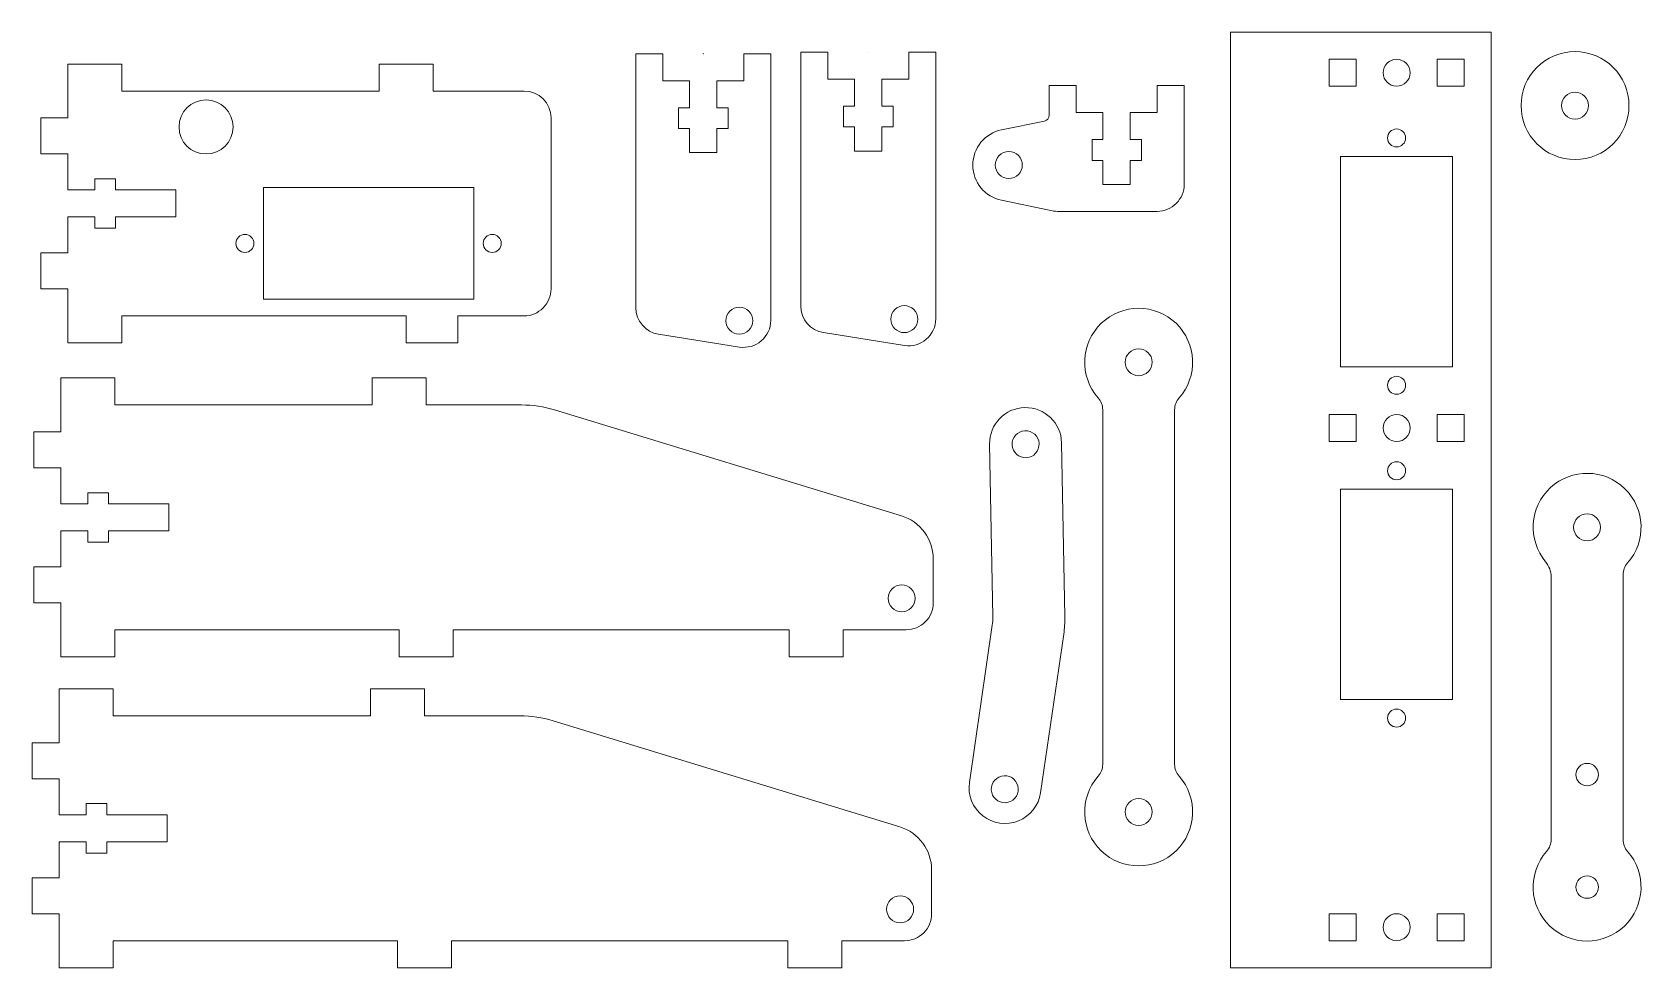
# Model space of a CAD drawing. Header units: millimetres. Extents: x -139 to 143, y -89 to 98.
# Drawn here: x -36.8 to 142.7, y -6 to 98 of the extents above; entities that cross this region are included whole.
import ezdxf

# ---------------------------------------------------------------- set-up
doc = ezdxf.new("R2010")
doc.units = ezdxf.units.MM
doc.header["$MEASUREMENT"] = 0
doc.layers.add('Ebene 1', color=7, linetype='Continuous')
doc.layers.add('Ebene 2', color=7, linetype='Continuous')

msp = doc.modelspace()

# ---------------------------------------------------------------- linework, layer by layer
at = {"layer": 'Ebene 1', "lineweight": 9}
for points, knots in [([(128.7106, 89.8681), (128.7106, 93.1818), (131.3969, 95.8681), (134.7106, 95.8681), (134.7106, 95.8681), (138.0243, 95.8681), (140.7106, 93.1818), (140.7106, 89.8681), (140.7106, 89.8681), (140.7106, 86.5545), (138.0243, 83.8682), (134.7106, 83.8682), (134.7106, 83.8682), (131.3969, 83.8681), (128.7106, 86.5544), (128.7106, 89.868)], [0, 0, 0, 0, 0.2, 0.2, 0.2, 0.2, 0.4, 0.4, 0.4, 0.4, 0.6, 0.6, 0.6, 0.6, 1, 1, 1, 1]), ([(136.2106, 89.8681), (136.2106, 90.6965), (135.539, 91.3681), (134.7106, 91.3681), (134.7106, 91.3681), (133.8822, 91.3681), (133.2106, 90.6965), (133.2106, 89.8681), (133.2106, 89.8681), (133.2106, 89.0396), (133.8822, 88.3681), (134.7106, 88.3681), (134.7106, 88.3681), (135.539, 88.3681), (136.2106, 89.0396), (136.2106, 89.868)], [0, 0, 0, 0, 0.2, 0.2, 0.2, 0.2, 0.4, 0.4, 0.4, 0.4, 0.6, 0.6, 0.6, 0.6, 1, 1, 1, 1]), ([(90.6885, 57.3671), (92.8158, 59.7792), (92.6628, 63.4397), (90.3416, 65.6659), (90.3416, 65.6659), (88.0204, 67.8922), (84.3567, 67.8922), (82.0355, 65.666), (82.0355, 65.666), (79.7142, 63.4398), (79.5612, 59.7792), (81.6885, 57.3671)], [0, 0, 0, 0, 0.25, 0.25, 0.25, 0.25, 0.5, 0.5, 0.5, 0.5, 1, 1, 1, 1]), ([(87.6886, 61.3356), (87.6886, 62.1641), (87.017, 62.8356), (86.1886, 62.8356), (86.1886, 62.8356), (85.3601, 62.8356), (84.6886, 62.1641), (84.6886, 61.3356), (84.6886, 61.3356), (84.6886, 60.5072), (85.3601, 59.8356), (86.1885, 59.8356), (86.1885, 59.8356), (87.017, 59.8356), (87.6885, 60.5072), (87.6886, 61.3356)], [0, 0, 0, 0, 0.2, 0.2, 0.2, 0.2, 0.4, 0.4, 0.4, 0.4, 0.6, 0.6, 0.6, 0.6, 1, 1, 1, 1]), ([(77.6165, 52.37), (77.5752, 54.5788), (75.7512, 56.3358), (73.5425, 56.2944), (73.5425, 56.2944), (71.3337, 56.2531), (69.5767, 54.429), (69.6181, 52.2202)], [0, 0, 0, 0, 0.33333333, 0.33333333, 0.33333333, 0.33333333, 1, 1, 1, 1]), ([(73.8348, 53.6995), (73.0151, 53.8188), (72.2538, 53.251), (72.1345, 52.4311), (72.1345, 52.4311), (72.0152, 51.6114), (72.583, 50.85), (73.4028, 50.7308), (73.4028, 50.7308), (74.2226, 50.6115), (74.9839, 51.1793), (75.1032, 51.9991), (75.1032, 51.9991), (75.2225, 52.8189), (74.6547, 53.5802), (73.8348, 53.6995)], [0, 0, 0, 0, 0.2, 0.2, 0.2, 0.2, 0.4, 0.4, 0.4, 0.4, 0.6, 0.6, 0.6, 0.6, 1, 1, 1, 1]), ([(67.3728, 14.6263), (67.167, 13.2121), (67.7313, 11.7956), (68.8531, 10.9103), (68.8531, 10.9103), (69.9749, 10.025), (71.4837, 9.8054), (72.8113, 10.3343), (72.8113, 10.3343), (74.1389, 10.8631), (75.0835, 12.06), (75.2893, 13.4743)], [0, 0, 0, 0, 0.25, 0.25, 0.25, 0.25, 0.5, 0.5, 0.5, 0.5, 1, 1, 1, 1]), ([(71.5197, 15.3466), (70.7, 15.4659), (69.9387, 14.898), (69.8194, 14.0783), (69.8194, 14.0783), (69.7001, 13.2585), (70.268, 12.4972), (71.0877, 12.3779), (71.0877, 12.3779), (71.9074, 12.2586), (72.6687, 12.8265), (72.788, 13.6463), (72.788, 13.6463), (72.9073, 14.466), (72.3394, 15.2273), (71.5197, 15.3466)], [0, 0, 0, 0, 0.2, 0.2, 0.2, 0.2, 0.4, 0.4, 0.4, 0.4, 0.6, 0.6, 0.6, 0.6, 1, 1, 1, 1]), ([(81.6886, 15.3044), (79.5612, 12.8922), (79.7142, 9.2316), (82.0354, 7.0054), (82.0354, 7.0054), (84.3567, 4.7792), (88.0204, 4.7792), (90.3415, 7.0054), (90.3415, 7.0054), (92.6628, 9.2316), (92.8158, 12.8921), (90.6885, 15.3043)], [0, 0, 0, 0, 0.25, 0.25, 0.25, 0.25, 0.5, 0.5, 0.5, 0.5, 1, 1, 1, 1]), ([(87.6886, 11.3357), (87.6886, 12.1642), (87.017, 12.8357), (86.1886, 12.8357), (86.1886, 12.8357), (85.3601, 12.8357), (84.6886, 12.1642), (84.6886, 11.3357), (84.6886, 11.3357), (84.6886, 10.5073), (85.3601, 9.8357), (86.1885, 9.8357), (86.1885, 9.8357), (87.017, 9.8357), (87.6885, 10.5073), (87.6886, 11.3357)], [0, 0, 0, 0, 0.2, 0.2, 0.2, 0.2, 0.4, 0.4, 0.4, 0.4, 0.6, 0.6, 0.6, 0.6, 1, 1, 1, 1])]:
    msp.add_open_spline(points, degree=3, knots=knots, dxfattribs=at)
for points in [[(82.1886, 56.0442), (82.1886, 56.5314), (82.0108, 57.0017), (81.6886, 57.3671)], [(82.1886, 16.6272), (82.1886, 16.6272), (82.1886, 56.0442), (82.1886, 56.0442)], [(90.6885, 57.3671), (90.3662, 57.0017), (90.1885, 56.5314), (90.1885, 56.0442)], [(90.1885, 56.0442), (90.1885, 56.0442), (90.1885, 16.6272), (90.1885, 16.6272)], [(69.9767, 33.0739), (69.9767, 33.0739), (69.6181, 52.2202), (69.6181, 52.2202)], [(77.6165, 52.37), (77.6165, 52.37), (77.9783, 33.0602), (77.9783, 33.0602)], [(69.9152, 32.0975), (69.9623, 32.4208), (69.9828, 32.7473), (69.9767, 33.0739)], [(77.8553, 31.1073), (77.9494, 31.7538), (77.9905, 32.407), (77.9783, 33.0602)], [(67.3728, 14.6263), (67.3728, 14.6263), (69.9152, 32.0975), (69.9152, 32.0975)], [(77.8553, 31.1073), (77.8553, 31.1073), (75.2893, 13.4743), (75.2893, 13.4743)], [(81.6886, 15.3044), (82.0108, 15.6697), (82.1886, 16.1401), (82.1886, 16.6272)], [(90.1885, 16.6272), (90.1885, 16.1401), (90.3662, 15.6697), (90.6885, 15.3044)]]:
    msp.add_open_spline(points, degree=3, dxfattribs=at)
at = {"layer": 'Ebene 2', "color": 250, "lineweight": 9}
for points in [[(96.4162, 98.019), (96.4162, 98.019), (125.3762, 98.019), (125.3762, 98.019)], [(96.4162, -5.981), (96.4162, -5.981), (96.4162, 98.019), (96.4162, 98.019)], [(125.3762, -5.981), (125.3762, -5.981), (125.3762, 98.019), (125.3762, 98.019)], [(107.3762, 95.019), (107.3762, 95.019), (107.3762, 92.019), (107.3762, 92.019)], [(110.3584, 95.019), (110.3584, 95.019), (107.3762, 95.019), (107.3762, 95.019)], [(110.3584, 92.019), (110.3584, 92.019), (110.3584, 95.019), (110.3584, 95.019)], [(119.3762, 95.019), (119.3762, 95.019), (119.3762, 92.019), (119.3762, 92.019)], [(122.3762, 95.019), (122.3762, 95.019), (119.3762, 95.019), (119.3762, 95.019)], [(122.3762, 92.019), (122.3762, 92.019), (122.3762, 95.019), (122.3762, 95.019)], [(107.3762, 92.019), (107.3762, 92.019), (110.3584, 92.019), (110.3584, 92.019)], [(119.3762, 92.019), (119.3762, 92.019), (122.3762, 92.019), (122.3762, 92.019)], [(108.6173, 84.219), (108.6173, 84.219), (121.0673, 84.219), (121.0673, 84.219)], [(108.6173, 60.819), (108.6173, 60.819), (108.6173, 84.219), (108.6173, 84.219)], [(121.0673, 84.219), (121.0673, 84.219), (121.0673, 60.819), (121.0673, 60.819)], [(121.0673, 60.819), (121.0673, 60.819), (108.6173, 60.819), (108.6173, 60.819)], [(107.3762, 55.519), (107.3762, 55.519), (107.3762, 52.519), (107.3762, 52.519)], [(110.3762, 55.519), (110.3762, 55.519), (107.3762, 55.519), (107.3762, 55.519)], [(110.3762, 52.519), (110.3762, 52.519), (110.3762, 55.519), (110.3762, 55.519)], [(122.3762, 55.519), (122.3762, 55.519), (119.3762, 55.519), (119.3762, 55.519)], [(119.3762, 55.519), (119.3762, 55.519), (119.3762, 52.519), (119.3762, 52.519)], [(122.3762, 52.519), (122.3762, 52.519), (122.3762, 55.519), (122.3762, 55.519)], [(107.3762, 52.519), (107.3762, 52.519), (110.3762, 52.519), (110.3762, 52.519)], [(119.3762, 52.519), (119.3762, 52.519), (122.3762, 52.519), (122.3762, 52.519)], [(108.6173, 47.219), (108.6173, 47.219), (121.0673, 47.219), (121.0673, 47.219)], [(108.6173, 23.819), (108.6173, 23.819), (108.6173, 47.219), (108.6173, 47.219)], [(121.0673, 47.219), (121.0673, 47.219), (121.0673, 23.819), (121.0673, 23.819)], [(132.0527, 37.451), (132.0527, 38.0701), (131.8359, 38.6697), (131.44, 39.1457)], [(140.5527, 39.0141), (140.2305, 38.6488), (140.0527, 38.1784), (140.0527, 37.6912)], [(132.0527, 8.2743), (132.0527, 8.2743), (132.0527, 37.451), (132.0527, 37.451)], [(140.0527, 8.2743), (140.0527, 8.2743), (140.0527, 37.6912), (140.0527, 37.6912)], [(121.0673, 23.819), (121.0673, 23.819), (108.6173, 23.819), (108.6173, 23.819)], [(131.5527, 6.9514), (131.8749, 7.3167), (132.0527, 7.7871), (132.0527, 8.2743)], [(140.0527, 8.2743), (140.0527, 7.7871), (140.2305, 7.3167), (140.5527, 6.9514)], [(107.3762, 0.019), (107.3762, 0.019), (107.3762, -2.981), (107.3762, -2.981)], [(110.3584, 0.019), (110.3584, 0.019), (107.3762, 0.019), (107.3762, 0.019)], [(110.3584, -2.981), (110.3584, -2.981), (110.3584, 0.019), (110.3584, 0.019)], [(122.3762, 0.019), (122.3762, 0.019), (119.3762, 0.019), (119.3762, 0.019)], [(119.3762, 0.019), (119.3762, 0.019), (119.3762, -2.981), (119.3762, -2.981)], [(122.3762, -2.981), (122.3762, -2.981), (122.3762, 0.019), (122.3762, 0.019)], [(107.3762, -2.981), (107.3762, -2.981), (110.3584, -2.981), (110.3584, -2.981)], [(119.3762, -2.981), (119.3762, -2.981), (122.3762, -2.981), (122.3762, -2.981)], [(125.3762, -5.981), (125.3762, -5.981), (96.4162, -5.981), (96.4162, -5.981)]]:
    msp.add_open_spline(points, degree=3, dxfattribs=at)
at = {"layer": 'Ebene 2', "lineweight": 9}
for points in [[(30.2819, 95.6398), (30.2819, 95.6398), (33.2641, 95.6398), (33.2641, 95.6398)], [(30.2819, 67.4125), (30.2819, 67.4125), (30.2819, 95.6398), (30.2819, 95.6398)], [(33.2641, 95.6398), (33.2641, 95.6398), (33.2641, 92.6398), (33.2641, 92.6398)], [(42.2819, 95.6398), (42.2819, 95.6398), (45.2819, 95.6398), (45.2819, 95.6398)], [(42.2819, 92.6398), (42.2819, 92.6398), (42.2819, 95.6398), (42.2819, 95.6398)], [(45.2819, 95.6398), (45.2819, 95.6398), (45.2819, 65.987), (45.2819, 65.987)], [(48.6263, 95.8162), (48.6263, 95.8162), (51.6085, 95.8162), (51.6085, 95.8162)], [(48.6263, 67.5889), (48.6263, 67.5889), (48.6263, 95.8162), (48.6263, 95.8162)], [(51.6085, 95.8162), (51.6085, 95.8162), (51.6085, 92.8162), (51.6085, 92.8162)], [(60.6263, 95.8162), (60.6263, 95.8162), (63.6263, 95.8162), (63.6263, 95.8162)], [(60.6263, 92.8162), (60.6263, 92.8162), (60.6263, 95.8162), (60.6263, 95.8162)], [(63.6263, 95.8162), (63.6263, 95.8162), (63.6263, 66.1634), (63.6263, 66.1634)], [(-26.8755, 94.491), (-26.8755, 94.491), (-32.8755, 94.491), (-32.8755, 94.491)], [(-32.8755, 88.491), (-32.8755, 88.491), (-32.8755, 94.491), (-32.8755, 94.491)], [(-26.8755, 94.491), (-26.8755, 94.491), (-26.8755, 91.491), (-26.8755, 91.491)], [(7.738, 94.491), (7.738, 94.491), (1.738, 94.491), (1.738, 94.491)], [(1.738, 91.491), (1.738, 91.491), (1.738, 94.491), (1.738, 94.491)], [(7.738, 94.491), (7.738, 94.491), (7.738, 91.491), (7.738, 91.491)], [(33.2641, 92.6398), (33.2641, 92.6398), (36.2463, 92.6398), (36.2463, 92.6398)], [(36.2463, 92.6398), (36.2463, 92.6398), (36.2463, 89.6191), (36.2463, 89.6191)], [(39.2819, 92.6398), (39.2819, 92.6398), (42.2819, 92.6398), (42.2819, 92.6398)], [(39.2819, 89.6191), (39.2819, 89.6191), (39.2819, 92.6398), (39.2819, 92.6398)], [(51.6085, 92.8162), (51.6085, 92.8162), (54.5907, 92.8162), (54.5907, 92.8162)], [(54.5907, 92.8162), (54.5907, 92.8162), (54.5907, 89.7955), (54.5907, 89.7955)], [(57.6263, 92.8162), (57.6263, 92.8162), (60.6263, 92.8162), (60.6263, 92.8162)], [(57.6263, 89.7955), (57.6263, 89.7955), (57.6263, 92.8162), (57.6263, 92.8162)], [(76.2509, 92.1016), (76.2509, 92.1016), (79.2331, 92.1016), (79.2331, 92.1016)], [(76.2509, 88.7873), (76.2509, 88.7873), (76.2509, 92.1016), (76.2509, 92.1016)], [(79.2331, 92.1016), (79.2331, 92.1016), (79.2331, 89.1016), (79.2331, 89.1016)], [(88.2509, 92.1016), (88.2509, 92.1016), (91.2509, 92.1016), (91.2509, 92.1016)], [(88.2509, 89.1016), (88.2509, 89.1016), (88.2509, 92.1016), (88.2509, 92.1016)], [(91.2509, 92.1016), (91.2509, 92.1016), (91.2509, 81.1114), (91.2509, 81.1114)], [(1.738, 91.491), (1.738, 91.491), (-26.8755, 91.491), (-26.8755, 91.491)], [(17.8445, 91.491), (17.8445, 91.491), (7.738, 91.491), (7.738, 91.491)], [(20.8445, 88.491), (20.8445, 90.1478), (19.5014, 91.491), (17.8445, 91.491)], [(53.3791, 89.7955), (53.3791, 89.7955), (53.3791, 87.4955), (53.3791, 87.4955)], [(54.5907, 89.7955), (54.5907, 89.7955), (53.3791, 89.7955), (53.3791, 89.7955)], [(58.8791, 89.7955), (58.8791, 89.7955), (57.6263, 89.7955), (57.6263, 89.7955)], [(58.8791, 87.4955), (58.8791, 87.4955), (58.8791, 89.7955), (58.8791, 89.7955)], [(-32.8755, 88.491), (-32.8755, 88.491), (-35.8755, 88.491), (-35.8755, 88.491)], [(-35.8755, 84.491), (-35.8755, 84.491), (-35.8755, 88.491), (-35.8755, 88.491)], [(20.8445, 88.491), (20.8445, 88.491), (20.8445, 69.491), (20.8445, 69.491)], [(35.0347, 89.6191), (35.0347, 89.6191), (35.0347, 87.3191), (35.0347, 87.3191)], [(36.2463, 89.6191), (36.2463, 89.6191), (35.0347, 89.6191), (35.0347, 89.6191)], [(40.5347, 89.6191), (40.5347, 89.6191), (39.2819, 89.6191), (39.2819, 89.6191)], [(40.5347, 87.3191), (40.5347, 87.3191), (40.5347, 89.6191), (40.5347, 89.6191)], [(70.9516, 87.1758), (70.9516, 87.1758), (75.7308, 88.1504), (75.7308, 88.1504)], [(75.7308, 88.1504), (76.0335, 88.2122), (76.2509, 88.4784), (76.2509, 88.7873)], [(79.2331, 89.1016), (79.2331, 89.1016), (82.2153, 89.1016), (82.2153, 89.1016)], [(82.2153, 89.1016), (82.2153, 89.1016), (82.2153, 86.0809), (82.2153, 86.0809)], [(85.2509, 89.1016), (85.2509, 89.1016), (88.2509, 89.1016), (88.2509, 89.1016)], [(85.2509, 86.0809), (85.2509, 86.0809), (85.2509, 89.1016), (85.2509, 89.1016)], [(36.2463, 87.3191), (36.2463, 87.3191), (35.0347, 87.3191), (35.0347, 87.3191)], [(36.2463, 87.3191), (36.2463, 87.3191), (36.2463, 84.6398), (36.2463, 84.6398)], [(40.5347, 87.3191), (40.5347, 87.3191), (39.2819, 87.3191), (39.2819, 87.3191)], [(39.2819, 84.6398), (39.2819, 84.6398), (39.2819, 87.3191), (39.2819, 87.3191)], [(54.5907, 87.4955), (54.5907, 87.4955), (53.3791, 87.4955), (53.3791, 87.4955)], [(54.5907, 87.4955), (54.5907, 87.4955), (54.5907, 84.8162), (54.5907, 84.8162)], [(58.8791, 87.4955), (58.8791, 87.4955), (57.6263, 87.4955), (57.6263, 87.4955)], [(57.6263, 84.8162), (57.6263, 84.8162), (57.6263, 87.4955), (57.6263, 87.4955)], [(-32.8755, 84.491), (-32.8755, 84.491), (-35.8755, 84.491), (-35.8755, 84.491)], [(-32.8755, 80.491), (-32.8755, 80.491), (-32.8755, 84.491), (-32.8755, 84.491)], [(36.2463, 84.6398), (36.2463, 84.6398), (39.2819, 84.6398), (39.2819, 84.6398)], [(54.5907, 84.8162), (54.5907, 84.8162), (57.6263, 84.8162), (57.6263, 84.8162)], [(81.0037, 86.0809), (81.0037, 86.0809), (81.0037, 83.7809), (81.0037, 83.7809)], [(82.2153, 86.0809), (82.2153, 86.0809), (81.0037, 86.0809), (81.0037, 86.0809)], [(86.5037, 86.0809), (86.5037, 86.0809), (85.2509, 86.0809), (85.2509, 86.0809)], [(86.5037, 83.7809), (86.5037, 83.7809), (86.5037, 86.0809), (86.5037, 86.0809)], [(82.2153, 83.7809), (82.2153, 83.7809), (81.0037, 83.7809), (81.0037, 83.7809)], [(82.2153, 83.7809), (82.2153, 83.7809), (82.2153, 81.1016), (82.2153, 81.1016)], [(86.5037, 83.7809), (86.5037, 83.7809), (85.2509, 83.7809), (85.2509, 83.7809)], [(85.2509, 81.1016), (85.2509, 81.1016), (85.2509, 83.7809), (85.2509, 83.7809)], [(-29.8857, 81.7301), (-29.8857, 81.7301), (-29.8857, 80.491), (-29.8857, 80.491)], [(-27.5857, 81.7301), (-27.5857, 81.7301), (-29.8857, 81.7301), (-29.8857, 81.7301)], [(-27.5857, 80.491), (-27.5857, 80.491), (-27.5857, 81.7301), (-27.5857, 81.7301)], [(82.2153, 81.1016), (82.2153, 81.1016), (85.2509, 81.1016), (85.2509, 81.1016)], [(-29.8857, 80.491), (-29.8857, 80.491), (-32.8755, 80.491), (-32.8755, 80.491)], [(-20.8755, 80.491), (-20.8755, 80.491), (-27.5857, 80.491), (-27.5857, 80.491)], [(-20.8755, 77.491), (-20.8755, 77.491), (-20.8755, 80.491), (-20.8755, 80.491)], [(-11.1411, 68.3466), (-11.1411, 68.3466), (-11.1411, 80.7754), (-11.1411, 80.7754)], [(-11.1411, 80.7754), (-11.1411, 80.7754), (12.2589, 80.7754), (12.2589, 80.7754)], [(12.2589, 80.7754), (12.2589, 80.7754), (12.2589, 68.3466), (12.2589, 68.3466)], [(76.2509, 78.2565), (76.2509, 78.2565), (70.9516, 79.3372), (70.9516, 79.3372)], [(-32.8755, 77.491), (-32.8755, 77.491), (-29.8857, 77.491), (-29.8857, 77.491)], [(-32.8755, 73.491), (-32.8755, 73.491), (-32.8755, 77.491), (-32.8755, 77.491)], [(-29.8857, 77.491), (-29.8857, 77.491), (-29.8857, 76.2301), (-29.8857, 76.2301)], [(-27.5857, 77.491), (-27.5857, 77.491), (-20.8755, 77.491), (-20.8755, 77.491)], [(-27.5857, 76.2301), (-27.5857, 76.2301), (-27.5857, 77.491), (-27.5857, 77.491)], [(76.2509, 78.2565), (76.5487, 78.1604), (76.8597, 78.1114), (77.1726, 78.1114)], [(77.1726, 78.1114), (77.1726, 78.1114), (88.2509, 78.1114), (88.2509, 78.1114)], [(-29.8857, 76.2301), (-29.8857, 76.2301), (-27.5857, 76.2301), (-27.5857, 76.2301)], [(-32.8755, 73.491), (-32.8755, 73.491), (-35.8755, 73.491), (-35.8755, 73.491)], [(-35.8755, 69.491), (-35.8755, 69.491), (-35.8755, 73.491), (-35.8755, 73.491)], [(-32.8755, 69.491), (-32.8755, 69.491), (-35.8755, 69.491), (-35.8755, 69.491)], [(-32.8755, 69.491), (-32.8755, 69.491), (-32.8755, 63.491), (-32.8755, 63.491)], [(12.2589, 68.3466), (12.2589, 68.3466), (-11.1411, 68.3466), (-11.1411, 68.3466)], [(-26.8755, 66.491), (-26.8755, 66.491), (-26.8755, 63.491), (-26.8755, 63.491)], [(4.738, 66.491), (4.738, 66.491), (-26.8755, 66.491), (-26.8755, 66.491)], [(4.738, 66.491), (4.738, 66.491), (4.738, 63.491), (4.738, 63.491)], [(10.4845, 66.491), (10.4845, 66.491), (10.4845, 63.491), (10.4845, 63.491)], [(17.8445, 66.491), (17.8445, 66.491), (10.4845, 66.491), (10.4845, 66.491)], [(30.2819, 67.4125), (30.2819, 65.9368), (31.3551, 64.6803), (32.8126, 64.4494)], [(48.6263, 67.5889), (48.6263, 66.1132), (49.6995, 64.8567), (51.157, 64.6258)], [(60.157, 63.2003), (60.157, 63.2003), (51.157, 64.6258), (51.157, 64.6258)], [(-26.8755, 63.491), (-26.8755, 63.491), (-32.8755, 63.491), (-32.8755, 63.491)], [(10.4845, 63.491), (10.4845, 63.491), (4.738, 63.491), (4.738, 63.491)], [(41.8126, 63.0239), (41.8126, 63.0239), (32.8126, 64.4494), (32.8126, 64.4494)], [(-27.6572, 59.5882), (-27.6572, 59.5882), (-33.6572, 59.5882), (-33.6572, 59.5882)], [(-33.6572, 53.5882), (-33.6572, 53.5882), (-33.6572, 59.5882), (-33.6572, 59.5882)], [(-27.6572, 59.5882), (-27.6572, 59.5882), (-27.6572, 56.5882), (-27.6572, 56.5882)], [(0.9563, 56.5882), (0.9563, 56.5882), (0.9563, 59.5882), (0.9563, 59.5882)], [(6.9563, 59.5882), (6.9563, 59.5882), (0.9563, 59.5882), (0.9563, 59.5882)], [(6.9563, 59.5882), (6.9563, 59.5882), (6.9563, 56.5882), (6.9563, 56.5882)], [(0.9563, 56.5882), (0.9563, 56.5882), (-27.6572, 56.5882), (-27.6572, 56.5882)], [(17.5698, 56.5882), (17.5698, 56.5882), (6.9563, 56.5882), (6.9563, 56.5882)], [(21.2449, 56.039), (20.0539, 56.4031), (18.8153, 56.5882), (17.5698, 56.5882)], [(21.2449, 56.039), (21.2449, 56.039), (59.8047, 44.2501), (59.8047, 44.2501)], [(-33.6572, 53.5882), (-33.6572, 53.5882), (-36.6572, 53.5882), (-36.6572, 53.5882)], [(-36.6572, 49.5882), (-36.6572, 49.5882), (-36.6572, 53.5882), (-36.6572, 53.5882)], [(-33.6572, 49.5882), (-33.6572, 49.5882), (-36.6572, 49.5882), (-36.6572, 49.5882)], [(-33.6572, 45.5882), (-33.6572, 45.5882), (-33.6572, 49.5882), (-33.6572, 49.5882)], [(-30.6674, 46.8273), (-30.6674, 46.8273), (-30.6674, 45.5882), (-30.6674, 45.5882)], [(-28.3674, 46.8273), (-28.3674, 46.8273), (-30.6674, 46.8273), (-30.6674, 46.8273)], [(-28.3674, 45.5882), (-28.3674, 45.5882), (-28.3674, 46.8273), (-28.3674, 46.8273)], [(-30.6674, 45.5882), (-30.6674, 45.5882), (-33.6572, 45.5882), (-33.6572, 45.5882)], [(-21.6572, 45.5882), (-21.6572, 45.5882), (-28.3674, 45.5882), (-28.3674, 45.5882)], [(-21.6572, 42.5882), (-21.6572, 42.5882), (-21.6572, 45.5882), (-21.6572, 45.5882)], [(63.3428, 39.4685), (63.3428, 41.6669), (61.907, 43.6073), (59.8047, 44.2501)], [(-33.6572, 42.5882), (-33.6572, 42.5882), (-30.6674, 42.5882), (-30.6674, 42.5882)], [(-33.6572, 38.5882), (-33.6572, 38.5882), (-33.6572, 42.5882), (-33.6572, 42.5882)], [(-30.6674, 42.5882), (-30.6674, 42.5882), (-30.6674, 41.3273), (-30.6674, 41.3273)], [(-30.6674, 41.3273), (-30.6674, 41.3273), (-28.3674, 41.3273), (-28.3674, 41.3273)], [(-28.3674, 41.3273), (-28.3674, 41.3273), (-28.3674, 42.5882), (-28.3674, 42.5882)], [(-28.3674, 42.5882), (-28.3674, 42.5882), (-21.6572, 42.5882), (-21.6572, 42.5882)], [(-33.6572, 38.5882), (-33.6572, 38.5882), (-36.6572, 38.5882), (-36.6572, 38.5882)], [(-36.6572, 34.5882), (-36.6572, 34.5882), (-36.6572, 38.5882), (-36.6572, 38.5882)], [(63.3428, 39.4685), (63.3428, 39.4685), (63.3428, 34.5882), (63.3428, 34.5882)], [(-33.6572, 34.5882), (-33.6572, 34.5882), (-36.6572, 34.5882), (-36.6572, 34.5882)], [(-33.6572, 34.5882), (-33.6572, 34.5882), (-33.6572, 28.5882), (-33.6572, 28.5882)], [(-27.6572, 31.5882), (-27.6572, 31.5882), (-27.6572, 28.5882), (-27.6572, 28.5882)], [(3.9563, 31.5882), (3.9563, 31.5882), (-27.6572, 31.5882), (-27.6572, 31.5882)], [(3.9563, 31.5882), (3.9563, 31.5882), (3.9563, 28.5882), (3.9563, 28.5882)], [(9.9563, 31.5882), (9.9563, 31.5882), (9.9563, 28.5882), (9.9563, 28.5882)], [(47.3428, 31.5882), (47.3428, 31.5882), (9.9563, 31.5882), (9.9563, 31.5882)], [(47.3428, 31.5882), (47.3428, 31.5882), (47.3428, 28.5882), (47.3428, 28.5882)], [(53.3428, 31.5882), (53.3428, 31.5882), (53.3428, 28.5882), (53.3428, 28.5882)], [(60.3428, 31.5882), (60.3428, 31.5882), (53.3428, 31.5882), (53.3428, 31.5882)], [(-27.6572, 28.5882), (-27.6572, 28.5882), (-33.6572, 28.5882), (-33.6572, 28.5882)], [(9.9563, 28.5882), (9.9563, 28.5882), (3.9563, 28.5882), (3.9563, 28.5882)], [(53.3428, 28.5882), (53.3428, 28.5882), (47.3428, 28.5882), (47.3428, 28.5882)], [(-27.8336, 25.0159), (-27.8336, 25.0159), (-33.8336, 25.0159), (-33.8336, 25.0159)], [(-33.8336, 19.0159), (-33.8336, 19.0159), (-33.8336, 25.0159), (-33.8336, 25.0159)], [(-27.8336, 25.0159), (-27.8336, 25.0159), (-27.8336, 22.0159), (-27.8336, 22.0159)], [(0.7799, 22.0159), (0.7799, 22.0159), (0.7799, 25.0159), (0.7799, 25.0159)], [(6.7799, 25.0159), (6.7799, 25.0159), (0.7799, 25.0159), (0.7799, 25.0159)], [(6.7799, 25.0159), (6.7799, 25.0159), (6.7799, 22.0159), (6.7799, 22.0159)], [(0.7799, 22.0159), (0.7799, 22.0159), (-27.8336, 22.0159), (-27.8336, 22.0159)], [(17.3934, 22.0159), (17.3934, 22.0159), (6.7799, 22.0159), (6.7799, 22.0159)], [(21.0685, 21.4667), (19.8775, 21.8308), (18.6389, 22.0159), (17.3934, 22.0159)], [(21.0685, 21.4667), (21.0685, 21.4667), (59.6283, 9.6778), (59.6283, 9.6778)], [(-33.8336, 19.0159), (-33.8336, 19.0159), (-36.8336, 19.0159), (-36.8336, 19.0159)], [(-36.8336, 15.0159), (-36.8336, 15.0159), (-36.8336, 19.0159), (-36.8336, 19.0159)], [(-33.8336, 15.0159), (-33.8336, 15.0159), (-36.8336, 15.0159), (-36.8336, 15.0159)], [(-33.8336, 11.0159), (-33.8336, 11.0159), (-33.8336, 15.0159), (-33.8336, 15.0159)], [(-30.8438, 11.0159), (-30.8438, 11.0159), (-33.8336, 11.0159), (-33.8336, 11.0159)], [(-30.8438, 12.255), (-30.8438, 12.255), (-30.8438, 11.0159), (-30.8438, 11.0159)], [(-28.5438, 12.255), (-28.5438, 12.255), (-30.8438, 12.255), (-30.8438, 12.255)], [(-28.5438, 11.0159), (-28.5438, 11.0159), (-28.5438, 12.255), (-28.5438, 12.255)], [(-21.8336, 11.0159), (-21.8336, 11.0159), (-28.5438, 11.0159), (-28.5438, 11.0159)], [(-21.8336, 8.0159), (-21.8336, 8.0159), (-21.8336, 11.0159), (-21.8336, 11.0159)], [(63.1664, 4.8962), (63.1664, 7.0946), (61.7306, 9.035), (59.6283, 9.6778)], [(-33.8336, 8.0159), (-33.8336, 8.0159), (-30.8438, 8.0159), (-30.8438, 8.0159)], [(-33.8336, 4.0159), (-33.8336, 4.0159), (-33.8336, 8.0159), (-33.8336, 8.0159)], [(-30.8438, 8.0159), (-30.8438, 8.0159), (-30.8438, 6.755), (-30.8438, 6.755)], [(-28.5438, 6.755), (-28.5438, 6.755), (-28.5438, 8.0159), (-28.5438, 8.0159)], [(-28.5438, 8.0159), (-28.5438, 8.0159), (-21.8336, 8.0159), (-21.8336, 8.0159)], [(-30.8438, 6.755), (-30.8438, 6.755), (-28.5438, 6.755), (-28.5438, 6.755)], [(-33.8336, 4.0159), (-33.8336, 4.0159), (-36.8336, 4.0159), (-36.8336, 4.0159)], [(-36.8336, 0.0159), (-36.8336, 0.0159), (-36.8336, 4.0159), (-36.8336, 4.0159)], [(63.1664, 4.8962), (63.1664, 4.8962), (63.1664, 0.0159), (63.1664, 0.0159)], [(-33.8336, 0.0159), (-33.8336, 0.0159), (-36.8336, 0.0159), (-36.8336, 0.0159)], [(-33.8336, 0.0159), (-33.8336, 0.0159), (-33.8336, -5.9841), (-33.8336, -5.9841)], [(-27.8336, -2.9841), (-27.8336, -2.9841), (-27.8336, -5.9841), (-27.8336, -5.9841)], [(3.7799, -2.9841), (3.7799, -2.9841), (-27.8336, -2.9841), (-27.8336, -2.9841)], [(3.7799, -2.9841), (3.7799, -2.9841), (3.7799, -5.9841), (3.7799, -5.9841)], [(9.7799, -2.9841), (9.7799, -2.9841), (9.7799, -5.9841), (9.7799, -5.9841)], [(47.1664, -2.9841), (47.1664, -2.9841), (9.7799, -2.9841), (9.7799, -2.9841)], [(47.1664, -2.9841), (47.1664, -2.9841), (47.1664, -5.9841), (47.1664, -5.9841)], [(53.1664, -2.9841), (53.1664, -2.9841), (53.1664, -5.9841), (53.1664, -5.9841)], [(60.1664, -2.9841), (60.1664, -2.9841), (53.1664, -2.9841), (53.1664, -2.9841)], [(-27.8336, -5.9841), (-27.8336, -5.9841), (-33.8336, -5.9841), (-33.8336, -5.9841)], [(9.7799, -5.9841), (9.7799, -5.9841), (3.7799, -5.9841), (3.7799, -5.9841)], [(53.1664, -5.9841), (53.1664, -5.9841), (47.1664, -5.9841), (47.1664, -5.9841)]]:
    msp.add_open_spline(points, degree=3, dxfattribs=at)
at = {"layer": 'Ebene 2', "color": 253, "lineweight": 9}
for points in [[(37.783, 95.6398), (37.783, 95.6453), (37.7785, 95.6498), (37.773, 95.6498), (37.773, 95.6498), (37.7675, 95.6498), (37.763, 95.6453), (37.763, 95.6398), (37.763, 95.6398), (37.763, 95.6343), (37.7675, 95.6298), (37.773, 95.6298), (37.773, 95.6298), (37.7785, 95.6298), (37.783, 95.6343), (37.783, 95.6398)], [(37.783, 95.6398), (37.783, 95.6453), (37.7785, 95.6498), (37.773, 95.6498), (37.773, 95.6498), (37.7675, 95.6498), (37.763, 95.6453), (37.763, 95.6398), (37.763, 95.6398), (37.763, 95.6343), (37.7675, 95.6298), (37.773, 95.6298), (37.773, 95.6298), (37.7785, 95.6298), (37.783, 95.6343), (37.783, 95.6398)], [(56.1274, 95.8162), (56.1274, 95.8217), (56.1229, 95.8262), (56.1174, 95.8262), (56.1174, 95.8262), (56.1119, 95.8262), (56.1074, 95.8217), (56.1074, 95.8162), (56.1074, 95.8162), (56.1074, 95.8107), (56.1119, 95.8062), (56.1174, 95.8062), (56.1174, 95.8062), (56.1229, 95.8062), (56.1274, 95.8107), (56.1274, 95.8162)], [(56.1274, 95.8162), (56.1274, 95.8217), (56.1229, 95.8262), (56.1174, 95.8262), (56.1174, 95.8262), (56.1119, 95.8262), (56.1074, 95.8217), (56.1074, 95.8162), (56.1074, 95.8162), (56.1074, 95.8107), (56.1119, 95.8062), (56.1174, 95.8062), (56.1174, 95.8062), (56.1229, 95.8062), (56.1274, 95.8107), (56.1274, 95.8162)]]:
    msp.add_open_spline(points, degree=3, knots=[0, 0, 0, 0, 0.2, 0.2, 0.2, 0.2, 0.4, 0.4, 0.4, 0.4, 0.6, 0.6, 0.6, 0.6, 1, 1, 1, 1], dxfattribs=at)
at = {"layer": 'Ebene 2', "color": 250, "lineweight": 9}
for points, knots in [([(116.3673, 93.519), (116.3673, 94.3474), (115.6957, 95.019), (114.8673, 95.019), (114.8673, 95.019), (114.0389, 95.019), (113.3673, 94.3474), (113.3673, 93.519), (113.3673, 93.519), (113.3673, 92.6906), (114.0389, 92.019), (114.8673, 92.019), (114.8673, 92.019), (115.6957, 92.019), (116.3673, 92.6906), (116.3673, 93.519)], [0, 0, 0, 0, 0.2, 0.2, 0.2, 0.2, 0.4, 0.4, 0.4, 0.4, 0.6, 0.6, 0.6, 0.6, 1, 1, 1, 1]), ([(113.8673, 86.269), (113.8673, 86.8213), (114.315, 87.269), (114.8673, 87.269), (114.8673, 87.269), (115.4196, 87.269), (115.8673, 86.8213), (115.8673, 86.269), (115.8673, 86.269), (115.8673, 85.7167), (115.4196, 85.269), (114.8673, 85.269), (114.8673, 85.269), (114.315, 85.269), (113.8673, 85.7167), (113.8673, 86.269)], [0, 0, 0, 0, 0.2, 0.2, 0.2, 0.2, 0.4, 0.4, 0.4, 0.4, 0.6, 0.6, 0.6, 0.6, 1, 1, 1, 1]), ([(113.8673, 58.769), (113.8673, 59.3213), (114.315, 59.769), (114.8673, 59.769), (114.8673, 59.769), (115.4196, 59.769), (115.8673, 59.3213), (115.8673, 58.769), (115.8673, 58.769), (115.8673, 58.2167), (115.4196, 57.769), (114.8673, 57.769), (114.8673, 57.769), (114.315, 57.769), (113.8673, 58.2167), (113.8673, 58.769)], [0, 0, 0, 0, 0.2, 0.2, 0.2, 0.2, 0.4, 0.4, 0.4, 0.4, 0.6, 0.6, 0.6, 0.6, 1, 1, 1, 1]), ([(116.3862, 54.019), (116.3862, 54.8474), (115.7146, 55.519), (114.8862, 55.519), (114.8862, 55.519), (114.0578, 55.519), (113.3862, 54.8474), (113.3862, 54.019), (113.3862, 54.019), (113.3862, 53.1906), (114.0578, 52.519), (114.8862, 52.519), (114.8862, 52.519), (115.7146, 52.519), (116.3862, 53.1906), (116.3862, 54.019)], [0, 0, 0, 0, 0.2, 0.2, 0.2, 0.2, 0.4, 0.4, 0.4, 0.4, 0.6, 0.6, 0.6, 0.6, 1, 1, 1, 1]), ([(113.8673, 49.269), (113.8673, 49.8213), (114.315, 50.269), (114.8673, 50.269), (114.8673, 50.269), (115.4196, 50.269), (115.8673, 49.8213), (115.8673, 49.269), (115.8673, 49.269), (115.8673, 48.7167), (115.4196, 48.269), (114.8673, 48.269), (114.8673, 48.269), (114.315, 48.269), (113.8673, 48.7167), (113.8673, 49.269)], [0, 0, 0, 0, 0.2, 0.2, 0.2, 0.2, 0.4, 0.4, 0.4, 0.4, 0.6, 0.6, 0.6, 0.6, 1, 1, 1, 1]), ([(140.5527, 39.0141), (142.6653, 41.4095), (142.531, 45.04), (140.2473, 47.2729), (140.2473, 47.2729), (137.9636, 49.5057), (134.331, 49.5582), (131.9838, 47.3922), (131.9838, 47.3922), (129.6365, 45.2263), (129.3975, 41.6012), (131.44, 39.1457)], [0, 0, 0, 0, 0.25, 0.25, 0.25, 0.25, 0.5, 0.5, 0.5, 0.5, 1, 1, 1, 1]), ([(137.5527, 42.9828), (137.5527, 43.8112), (136.8811, 44.4828), (136.0527, 44.4828), (136.0527, 44.4828), (135.2243, 44.4828), (134.5527, 43.8112), (134.5527, 42.9828), (134.5527, 42.9828), (134.5527, 42.1543), (135.2243, 41.4828), (136.0527, 41.4828), (136.0527, 41.4828), (136.8811, 41.4827), (137.5527, 42.1543), (137.5527, 42.9827)], [0, 0, 0, 0, 0.2, 0.2, 0.2, 0.2, 0.4, 0.4, 0.4, 0.4, 0.6, 0.6, 0.6, 0.6, 1, 1, 1, 1]), ([(113.8673, 21.769), (113.8673, 22.3213), (114.315, 22.769), (114.8673, 22.769), (114.8673, 22.769), (115.4196, 22.769), (115.8673, 22.3213), (115.8673, 21.769), (115.8673, 21.769), (115.8673, 21.2167), (115.4196, 20.769), (114.8673, 20.769), (114.8673, 20.769), (114.315, 20.769), (113.8673, 21.2167), (113.8673, 21.769)], [0, 0, 0, 0, 0.2, 0.2, 0.2, 0.2, 0.4, 0.4, 0.4, 0.4, 0.6, 0.6, 0.6, 0.6, 1, 1, 1, 1]), ([(134.8027, 15.4828), (134.8027, 16.1731), (135.3623, 16.7328), (136.0527, 16.7328), (136.0527, 16.7328), (136.7431, 16.7328), (137.3027, 16.1731), (137.3027, 15.4828), (137.3027, 15.4828), (137.3027, 14.7924), (136.7431, 14.2328), (136.0527, 14.2328), (136.0527, 14.2328), (135.3624, 14.2327), (134.8027, 14.7924), (134.8027, 15.4827)], [0, 0, 0, 0, 0.2, 0.2, 0.2, 0.2, 0.4, 0.4, 0.4, 0.4, 0.6, 0.6, 0.6, 0.6, 1, 1, 1, 1]), ([(131.5527, 6.9514), (129.4254, 4.5392), (129.5784, 0.8787), (131.8996, -1.3476), (131.8996, -1.3476), (134.2208, -3.5738), (137.8846, -3.5738), (140.2058, -1.3476), (140.2058, -1.3476), (142.527, 0.8786), (142.6801, 4.5392), (140.5527, 6.9514)], [0, 0, 0, 0, 0.25, 0.25, 0.25, 0.25, 0.5, 0.5, 0.5, 0.5, 1, 1, 1, 1]), ([(137.3027, 2.9828), (137.3027, 3.6731), (136.7431, 4.2328), (136.0527, 4.2328), (136.0527, 4.2328), (135.3623, 4.2328), (134.8027, 3.6731), (134.8027, 2.9828), (134.8027, 2.9828), (134.8027, 2.2924), (135.3623, 1.7328), (136.0527, 1.7328), (136.0527, 1.7328), (136.7431, 1.7327), (137.3027, 2.2924), (137.3027, 2.9827)], [0, 0, 0, 0, 0.2, 0.2, 0.2, 0.2, 0.4, 0.4, 0.4, 0.4, 0.6, 0.6, 0.6, 0.6, 1, 1, 1, 1]), ([(116.3673, -1.481), (116.3673, -0.6526), (115.6957, 0.019), (114.8673, 0.019), (114.8673, 0.019), (114.0389, 0.019), (113.3673, -0.6526), (113.3673, -1.481), (113.3673, -1.481), (113.3673, -2.3094), (114.0389, -2.981), (114.8673, -2.981), (114.8673, -2.981), (115.6957, -2.981), (116.3673, -2.3094), (116.3673, -1.481)], [0, 0, 0, 0, 0.2, 0.2, 0.2, 0.2, 0.4, 0.4, 0.4, 0.4, 0.6, 0.6, 0.6, 0.6, 1, 1, 1, 1])]:
    msp.add_open_spline(points, degree=3, knots=knots, dxfattribs=at)
at = {"layer": 'Ebene 2', "lineweight": 9}
for points, knots in [([(-20.5155, 87.491), (-20.5155, 89.1479), (-19.1724, 90.491), (-17.5155, 90.491), (-17.5155, 90.491), (-15.8587, 90.491), (-14.5155, 89.1479), (-14.5155, 87.491), (-14.5155, 87.491), (-14.5155, 85.8342), (-15.8586, 84.491), (-17.5155, 84.491), (-17.5155, 84.491), (-19.1723, 84.491), (-20.5155, 85.8341), (-20.5155, 87.491)], [0, 0, 0, 0, 0.2, 0.2, 0.2, 0.2, 0.4, 0.4, 0.4, 0.4, 0.6, 0.6, 0.6, 0.6, 1, 1, 1, 1]), ([(70.9516, 87.1758), (69.0889, 86.796), (67.7509, 85.1576), (67.7509, 83.2565), (67.7509, 83.2565), (67.7509, 81.3554), (69.0889, 79.717), (70.9516, 79.3372)], [0, 0, 0, 0, 0.33333333, 0.33333333, 0.33333333, 0.33333333, 1, 1, 1, 1]), ([(73.2509, 83.2565), (73.2509, 84.0849), (72.5793, 84.7565), (71.7509, 84.7565), (71.7509, 84.7565), (70.9225, 84.7565), (70.2509, 84.0849), (70.2509, 83.2565), (70.2509, 83.2565), (70.2509, 82.4281), (70.9225, 81.7565), (71.7509, 81.7565), (71.7509, 81.7565), (72.5793, 81.7565), (73.2509, 82.4281), (73.2509, 83.2565)], [0, 0, 0, 0, 0.2, 0.2, 0.2, 0.2, 0.4, 0.4, 0.4, 0.4, 0.6, 0.6, 0.6, 0.6, 1, 1, 1, 1]), ([(88.2509, 78.1114), (89.0465, 78.1114), (89.8096, 78.4275), (90.3722, 78.9901), (90.3722, 78.9901), (90.9348, 79.5527), (91.2509, 80.3158), (91.2509, 81.1114)], [0, 0, 0, 0, 0.33333333, 0.33333333, 0.33333333, 0.33333333, 1, 1, 1, 1]), ([(-14.1911, 74.5466), (-14.1911, 75.0988), (-13.7433, 75.5466), (-13.1911, 75.5466), (-13.1911, 75.5466), (-12.6388, 75.5466), (-12.1911, 75.0988), (-12.1911, 74.5466), (-12.1911, 74.5466), (-12.1911, 73.9943), (-12.6388, 73.5466), (-13.191, 73.5466), (-13.191, 73.5466), (-13.7433, 73.5466), (-14.1911, 73.9943), (-14.1911, 74.5465)], [0, 0, 0, 0, 0.2, 0.2, 0.2, 0.2, 0.4, 0.4, 0.4, 0.4, 0.6, 0.6, 0.6, 0.6, 1, 1, 1, 1]), ([(13.3089, 74.5466), (13.3089, 75.0988), (13.7567, 75.5466), (14.3089, 75.5466), (14.3089, 75.5466), (14.8612, 75.5466), (15.3089, 75.0988), (15.3089, 74.5466), (15.3089, 74.5466), (15.3089, 73.9943), (14.8612, 73.5466), (14.309, 73.5466), (14.309, 73.5466), (13.7567, 73.5466), (13.3089, 73.9943), (13.3089, 74.5465)], [0, 0, 0, 0, 0.2, 0.2, 0.2, 0.2, 0.4, 0.4, 0.4, 0.4, 0.6, 0.6, 0.6, 0.6, 1, 1, 1, 1]), ([(17.8445, 66.491), (18.6401, 66.491), (19.4032, 66.8071), (19.9658, 67.3697), (19.9658, 67.3697), (20.5284, 67.9323), (20.8445, 68.6954), (20.8445, 69.491)], [0, 0, 0, 0, 0.33333333, 0.33333333, 0.33333333, 0.33333333, 1, 1, 1, 1]), ([(43.2819, 65.9496), (43.2819, 66.778), (42.6103, 67.4496), (41.7819, 67.4496), (41.7819, 67.4496), (40.9535, 67.4496), (40.2819, 66.778), (40.2819, 65.9496), (40.2819, 65.9496), (40.2819, 65.1212), (40.9535, 64.4496), (41.7819, 64.4496), (41.7819, 64.4496), (42.6103, 64.4496), (43.2819, 65.1212), (43.2819, 65.9496)], [0, 0, 0, 0, 0.2, 0.2, 0.2, 0.2, 0.4, 0.4, 0.4, 0.4, 0.6, 0.6, 0.6, 0.6, 1, 1, 1, 1]), ([(61.6263, 66.126), (61.6263, 66.9544), (60.9547, 67.626), (60.1263, 67.626), (60.1263, 67.626), (59.2979, 67.626), (58.6263, 66.9544), (58.6263, 66.126), (58.6263, 66.126), (58.6263, 65.2976), (59.2979, 64.626), (60.1263, 64.626), (60.1263, 64.626), (60.9547, 64.626), (61.6263, 65.2976), (61.6263, 66.126)], [0, 0, 0, 0, 0.2, 0.2, 0.2, 0.2, 0.4, 0.4, 0.4, 0.4, 0.6, 0.6, 0.6, 0.6, 1, 1, 1, 1]), ([(41.8126, 63.0239), (42.6794, 62.8867), (43.5629, 63.1358), (44.2302, 63.7058), (44.2302, 63.7058), (44.8976, 64.2758), (45.2819, 65.1094), (45.2819, 65.987)], [0, 0, 0, 0, 0.33333333, 0.33333333, 0.33333333, 0.33333333, 1, 1, 1, 1]), ([(60.157, 63.2003), (61.0238, 63.0631), (61.9073, 63.3122), (62.5746, 63.8822), (62.5746, 63.8822), (63.242, 64.4522), (63.6263, 65.2858), (63.6263, 66.1634)], [0, 0, 0, 0, 0.33333333, 0.33333333, 0.33333333, 0.33333333, 1, 1, 1, 1]), ([(61.3428, 35.0882), (61.3428, 35.9166), (60.6712, 36.5882), (59.8428, 36.5882), (59.8428, 36.5882), (59.0144, 36.5882), (58.3428, 35.9166), (58.3428, 35.0882), (58.3428, 35.0882), (58.3428, 34.2598), (59.0144, 33.5882), (59.8428, 33.5882), (59.8428, 33.5882), (60.6712, 33.5882), (61.3428, 34.2598), (61.3428, 35.0882)], [0, 0, 0, 0, 0.2, 0.2, 0.2, 0.2, 0.4, 0.4, 0.4, 0.4, 0.6, 0.6, 0.6, 0.6, 1, 1, 1, 1]), ([(60.3428, 31.5882), (61.1384, 31.5882), (61.9015, 31.9043), (62.4641, 32.4669), (62.4641, 32.4669), (63.0267, 33.0295), (63.3428, 33.7926), (63.3428, 34.5882)], [0, 0, 0, 0, 0.33333333, 0.33333333, 0.33333333, 0.33333333, 1, 1, 1, 1]), ([(61.1664, 0.5159), (61.1664, 1.3443), (60.4948, 2.0159), (59.6664, 2.0159), (59.6664, 2.0159), (58.838, 2.0159), (58.1664, 1.3443), (58.1664, 0.5159), (58.1664, 0.5159), (58.1664, -0.3125), (58.838, -0.9841), (59.6664, -0.9841), (59.6664, -0.9841), (60.4948, -0.9841), (61.1664, -0.3125), (61.1664, 0.5159)], [0, 0, 0, 0, 0.2, 0.2, 0.2, 0.2, 0.4, 0.4, 0.4, 0.4, 0.6, 0.6, 0.6, 0.6, 1, 1, 1, 1]), ([(60.1664, -2.9841), (60.962, -2.9841), (61.7251, -2.668), (62.2877, -2.1054), (62.2877, -2.1054), (62.8503, -1.5428), (63.1664, -0.7797), (63.1664, 0.0159)], [0, 0, 0, 0, 0.33333333, 0.33333333, 0.33333333, 0.33333333, 1, 1, 1, 1])]:
    msp.add_open_spline(points, degree=3, knots=knots, dxfattribs=at)

doc.saveas('drawing.dxf')
